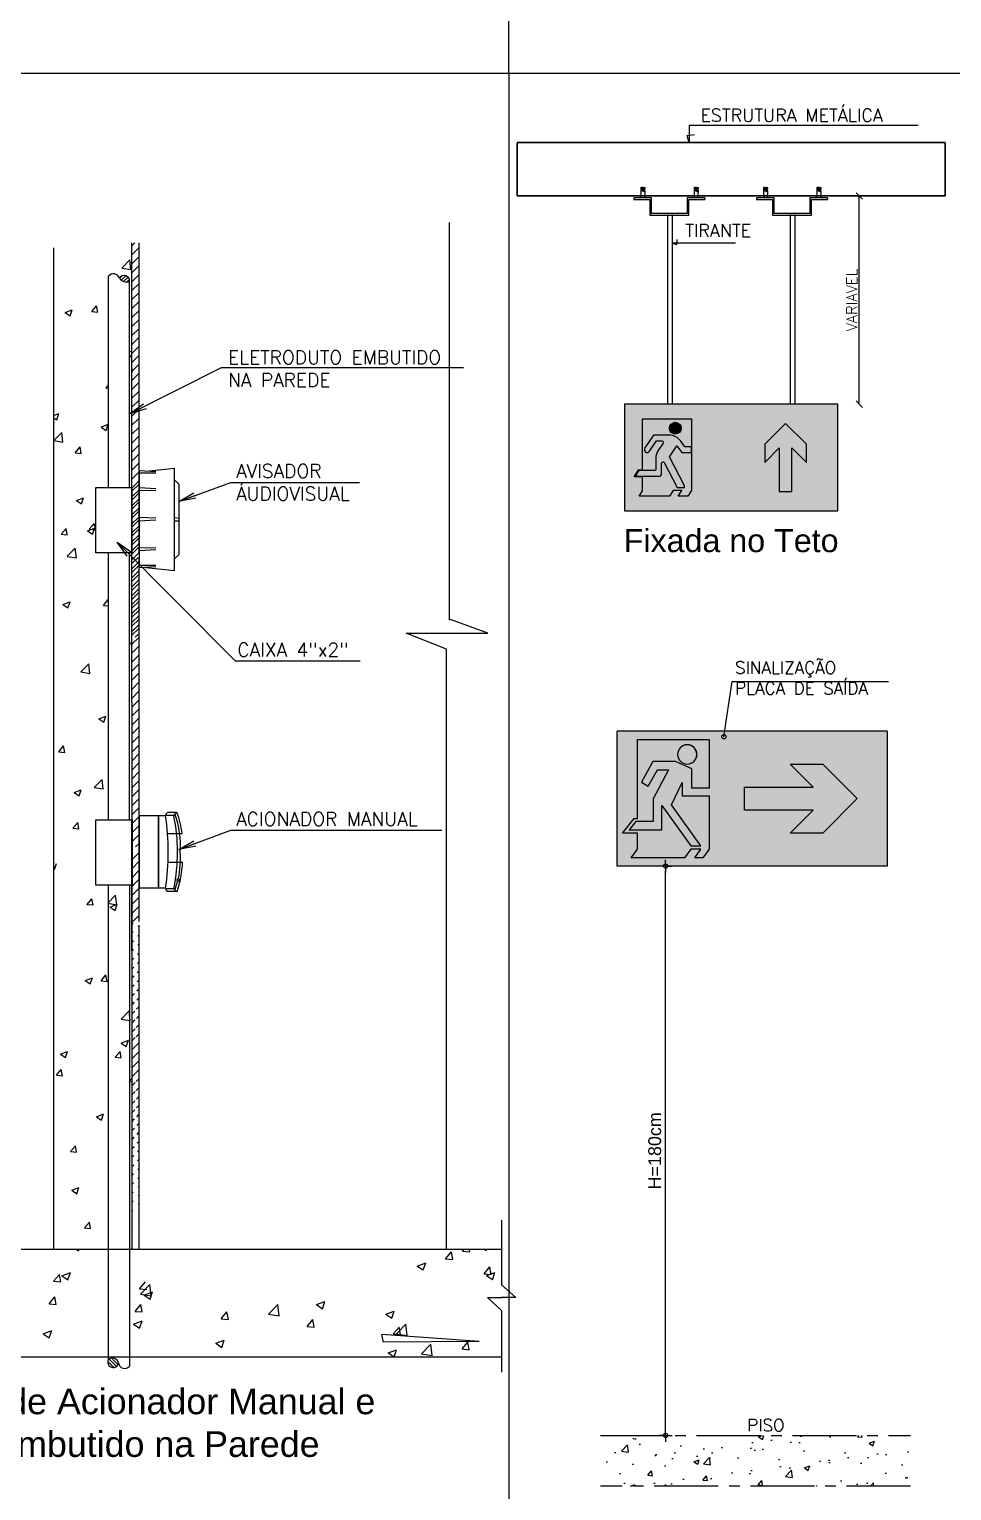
# Model space of a CAD drawing. Header units: millimetres. Extents: x 0 to 114, y 0 to 82.
# Drawn here: x 21.34 to 32.14, y 40.7 to 57.82 of the extents above; entities that cross this region are included whole.
import ezdxf

# ---------------------------------------------------------------- set-up
doc = ezdxf.new("R2010")
doc.units = ezdxf.units.MM
doc.linetypes.add('CENTER2', pattern=[1.125, 0.75, -0.125, 0.125, -0.125])
doc.linetypes.add('DASHED', pattern=[0.75, 0.5, -0.25])
for name, color, linetype in [('01', 7, 'Continuous'), ('ARQ', 8, 'Continuous'), ('ARQ-TXT', 8, 'CENTER2'), ('CAR-01', 252, 'Continuous'), ('EST-MET', 5, 'Continuous'), ('INC-DETALHE-TXT', 7, 'Continuous'), ('INC-DETALHES', 7, 'Continuous'), ('INC-DETALHES-TXT', 7, 'Continuous'), ('INC-PLACAS', 1, 'Continuous'), ('INC-SINALIZAÇÃO', 88, 'Continuous'), ('NORMO-AF', 2, 'Continuous'), ('NORMOGRAFIA', 7, 'Continuous')]:
    doc.layers.add(name, color=color, linetype=linetype)
doc.styles.add('140-25', font='arial.ttf', dxfattribs={"height": 0.15})
doc.styles.add('140-50', font='arial.ttf', dxfattribs={"height": 0.3})
doc.styles.add('60-100', font='romans.shx', dxfattribs={"height": 0.16})
doc.styles.add('60-50', font='romans.shx', dxfattribs={"height": 0.08})
doc.styles.add('ARIAL-100-50', font='arial.ttf', dxfattribs={"height": 0.15})
doc.styles.add('cota', font='romans.shx')
doc.styles.add('ROMANS', font='ROMANS.SHX', dxfattribs={"height": 0.15})
doc.dimstyles.new('0005dim', dxfattribs={"dimscale": 0.005, "dimtxt": 1.5, "dimasz": 1.5, "dimexe": 1, "dimexo": 2, "dimgap": 0.5, "dimtad": 1, "dimzin": 4, "dimtxsty": 'cota', "dimblk1": 'OBLIQUE', "dimblk2": 'OBLIQUE', "dimsah": 1, "dimcen": 2.5, "dimdle": 1, "dimse1": 1, "dimse2": 1, "dimclrd": 256, "dimclre": 256, "dimclrt": 1, "dimadec": 0, "dimazin": 0, "dimtfac": 1, "dimtix": 1, "dimtmove": 2, "dimatfit": 3, "dimldrblk": 'DOT', "dimfxl": 5, "dimfxlon": 1, "dimlwd": -1, "dimarcsym": 0})
doc.dimstyles.new('60-50', dxfattribs={"dimtxt": 0.08, "dimasz": 0.05, "dimexe": 0.05, "dimexo": 0.05, "dimgap": 0.05, "dimtad": 1, "dimzin": 4, "dimdsep": 46, "dimtxsty": '60-50', "dimblk": 'BOLINHA', "dimcen": 0.09, "dimse1": 1, "dimse2": 1, "dimclrd": 8, "dimclre": 8, "dimclrt": 7, "dimadec": 0, "dimazin": 0, "dimtfac": 1.8, "dimtix": 1, "dimtmove": 2, "dimatfit": 3, "dimldrblk": 'BOLINHA', "dimfxl": 0.05, "dimtvp": 2, "dimtolj": 1, "dimtzin": 4, "dimarcsym": 0})
doc.dimstyles.new('BOLAS50', dxfattribs={"dimtxt": 0.125, "dimasz": 0.05, "dimexe": 0.18, "dimexo": 0.06, "dimgap": 0.08, "dimtad": 0, "dimzin": 4, "dimdsep": 46, "dimtxsty": '60-50', "dimblk": 'ORIGIN', "dimcen": 0.09, "dimse1": 1, "dimse2": 1, "dimclrd": 1, "dimclrt": 2, "dimadec": 0, "dimazin": 0, "dimtfac": 1.8, "dimtix": 1, "dimtmove": 2, "dimatfit": 3, "dimldrblk": 'ORIGIN', "dimfxl": 0.18, "dimtvp": 2, "dimtolj": 1, "dimtzin": 4, "dimarcsym": 0})
doc.dimstyles.new('SETAS75', dxfattribs={"dimtxt": 0.16, "dimasz": 0.15, "dimexe": 0.15, "dimexo": 0, "dimgap": 0.1, "dimtad": 1, "dimzin": 10, "dimdsep": 46, "dimtxsty": '60-100', "dimblk1": 'OPEN', "dimblk2": 'OPEN', "dimsah": 1, "dimcen": 0, "dimclrd": 8, "dimclre": 8, "dimclrt": 7, "dimadec": 0, "dimazin": 0, "dimtfac": 1, "dimtix": 1, "dimtmove": 2, "dimatfit": 3, "dimldrblk": 'OPEN', "dimfxl": 0.15, "dimtolj": 1, "dimtzin": 6, "dimarcsym": 0})
pattern_1 = [(45, (-37.116585, -22.60704), (-0.039410495, 0.039410495), [])]

# ---------------------------------------------------------------- blocks, each defined once
blk = doc.blocks.new('_OPEN')
at = {"color": 0, "linetype": 'ByBlock'}
for p, q in [((-1, 0.167), (0, 0)), ((0, 0), (-1, -0.167)), ((0, 0), (-1, 0))]:
    blk.add_line(p, q, dxfattribs=at)
blk = doc.blocks.new('BOLINHA')
at = {"color": 0, "linetype": 'ByBlock', "lineweight": -2}
for q in [(-1.5, 0), (0, 1.5), (1.5, 0), (0, -1.5)]:
    blk.add_line((0, 0), q, dxfattribs=at)
blk.add_circle((0, 0), 0.5, dxfattribs=at)
blk = doc.blocks.new('*D127')
at = {"layer": 'Defpoints', "color": 0, "transparency": 16777216}
for p in [(28.791, 48.013), (30.605, 48.013), (28.881, 41.344)]:
    blk.add_point(p, dxfattribs=at)
at = {"layer": 'INC-DETALHES-TXT', "color": 8, "lineweight": -2, "transparency": 16777216}
blk.add_line((28.791, 41.394), (28.791, 47.963), dxfattribs=at)
at = {"layer": 'INC-DETALHES-TXT', "color": 8, "lineweight": -2, "transparency": 16777216, "xscale": 0.05, "yscale": 0.05, "zscale": 0.05}
for p, rotation in [((28.791, 48.013), 90), ((28.791, 41.344), 270)]:
    blk.add_blockref('BOLINHA', p, dxfattribs=dict(at, rotation=rotation))
at = {"layer": 'INC-DETALHES-TXT', "color": 7, "transparency": 16777216, "insert": (28.664, 44.678), "char_height": 0.15, "attachment_point": 5, "rotation": 90, "style": 'ARIAL-100-50'}
blk.add_mtext('\\A1;H=180cm', dxfattribs=at)
blk = doc.blocks.new('_Origin')
at = {"layer": 'NORMO-AF', "color": 0, "lineweight": -2}
blk.add_line((0, 0), (-1, 0), dxfattribs=at)
blk.add_circle((0, 0), 0.5, dxfattribs=at)
blk = doc.blocks.new('_Oblique')
at = {"color": 0, "linetype": 'ByBlock', "lineweight": -2}
blk.add_line((-0.5, -0.5), (0.5, 0.5), dxfattribs=at)
blk = doc.blocks.new('*D128')
at = {"lineweight": 25, "transparency": 16777216}
blk.add_line((31.058, 53.419), (31.058, 55.869), dxfattribs=at)
at = {"layer": 'Defpoints', "color": 0, "transparency": 16777216}
for p in [(30.808, 55.864), (31.058, 55.864), (30.808, 53.424)]:
    blk.add_point(p, dxfattribs=at)
at = {"lineweight": 25, "transparency": 16777216, "xscale": 0.075, "yscale": 0.075, "zscale": 0.075}
for p, rotation in [((31.058, 55.864), 90), ((31.058, 53.424), 270)]:
    blk.add_blockref('_Oblique', p, dxfattribs=dict(at, rotation=rotation))
at = {"color": 1, "transparency": 16777216, "insert": (30.971, 54.644), "char_height": 0.125, "attachment_point": 5, "rotation": 90, "style": 'cota'}
blk.add_mtext('VARIAVEL', dxfattribs=at)
blk = doc.blocks.new('_Dot')
at = {"color": 0, "linetype": 'ByBlock', "lineweight": -2}
blk.add_line((-0.5, 0), (-1, 0), dxfattribs=at)
at = {"color": 0, "linetype": 'ByBlock', "const_width": 0.5}
blk.add_lwpolyline([(-0.25, 0, 1), (0.25, 0, 1)], format="xyb", close=True, dxfattribs=at)
blk = doc.blocks.new('PLACA_S14')
at = {"layer": 'INC-PLACAS'}
h = blk.add_hatch(color=119, dxfattribs=at)
h.dxf.hatch_style = 1
h.paths.add_polyline_path([(-0.5, 0.5), (-0.5, 0), (0.5, 0), (0.5, 0.5)])
h.paths.add_polyline_path([(0.1572, 0.3122), (0.2547, 0.4097), (0.3522, 0.3122), (0.3522, 0.2273), (0.2847, 0.2948), (0.2847, 0.0903), (0.2247, 0.0903), (0.2247, 0.2948), (0.1572, 0.2273)], flags=16)
h.paths.add_polyline_path([(-0.1849, 0.096), (-0.2025, 0.069), (-0.2482, 0.069), (-0.2306, 0.096), (-0.2709, 0.096), (-0.2885, 0.069), (-0.431, 0.069), (-0.4144, 0.0945), (-0.4144, 0.1595), (-0.4548, 0.1595), (-0.4336, 0.1919), (-0.4144, 0.1919), (-0.4144, 0.431), (-0.1849, 0.431)], flags=16)
h.paths.add_polyline_path([(-0.2911, 0.3547), (-0.3638, 0.3547), (-0.4042, 0.2949, 1), (-0.3819, 0.2798), (-0.3495, 0.3277), (-0.324, 0.3277, -0.601202), (-0.3184, 0.3171), (-0.3412, 0.2835, 0.149708), (-0.3527, 0.2457), (-0.3527, 0.196, -0.414214), (-0.3595, 0.1892), (-0.4322, 0.1892), (-0.4498, 0.1622), (-0.3392, 0.1622, 0.414214), (-0.3257, 0.1757), (-0.3257, 0.223, -0.786859), (-0.313, 0.2261), (-0.2528, 0.109), (-0.219, 0.109), (-0.219, 0.1172), (-0.2887, 0.2526), (-0.2536, 0.3045), (-0.231, 0.273), (-0.1849, 0.273), (-0.1849, 0.3), (-0.2172, 0.3), (-0.2363, 0.3266, 0.241296)], flags=0)
h.paths.add_polyline_path([(-0.2891, 0.3876, -1), (-0.2339, 0.3876, -1)], flags=0)
at = {"layer": 'INC-PLACAS', "true_color": 0xffffff}
h = blk.add_hatch(color=7, dxfattribs=at)
h.dxf.hatch_style = 1
h.paths.add_polyline_path([(-0.1849, 0.273), (-0.231, 0.273), (-0.2536, 0.3045), (-0.2887, 0.2526), (-0.219, 0.1172), (-0.219, 0.109), (-0.2528, 0.109), (-0.313, 0.2261, 0.786859), (-0.3257, 0.223), (-0.3257, 0.1757, -0.414214), (-0.3392, 0.1622), (-0.4498, 0.1622), (-0.4322, 0.1892), (-0.3595, 0.1892, 0.414214), (-0.3527, 0.196), (-0.3527, 0.2457, -0.149708), (-0.3412, 0.2835), (-0.3184, 0.3171, 0.601202), (-0.324, 0.3277), (-0.3495, 0.3277), (-0.3819, 0.2798, -1), (-0.4042, 0.2949), (-0.3638, 0.3547), (-0.2911, 0.3547, -0.241296), (-0.2363, 0.3266), (-0.2172, 0.3), (-0.1849, 0.3), (-0.1849, 0.431), (-0.4144, 0.431), (-0.4144, 0.1919), (-0.4336, 0.1919), (-0.4548, 0.1595), (-0.4144, 0.1595), (-0.4144, 0.0945), (-0.431, 0.069), (-0.2885, 0.069), (-0.2709, 0.096), (-0.2306, 0.096), (-0.2482, 0.069), (-0.2025, 0.069), (-0.1849, 0.096)])
h.paths.add_polyline_path([(-0.2891, 0.3876, -1), (-0.2339, 0.3876, -1)], flags=16)
at = {"layer": 'INC-PLACAS'}
h = blk.add_hatch(color=119, dxfattribs=at)
h.dxf.hatch_style = 1
h.paths.add_polyline_path([(-0.2339, 0.3876, 1), (-0.2891, 0.3876, 1)])
h = blk.add_hatch(color=119, dxfattribs=at)
h.dxf.hatch_style = 1
h.paths.add_polyline_path([(-0.2536, 0.3045), (-0.231, 0.273), (-0.1849, 0.273), (-0.1849, 0.3), (-0.2172, 0.3), (-0.2363, 0.3266, 0.241296), (-0.2911, 0.3547), (-0.3638, 0.3547), (-0.4042, 0.2949, 1), (-0.3819, 0.2798), (-0.3495, 0.3277), (-0.324, 0.3277, -0.601202), (-0.3184, 0.3171), (-0.3412, 0.2835, 0.149708), (-0.3527, 0.2457), (-0.3527, 0.196, -0.414214), (-0.3595, 0.1892), (-0.4322, 0.1892), (-0.4498, 0.1622), (-0.3392, 0.1622, 0.414214), (-0.3257, 0.1757), (-0.3257, 0.223, -0.786859), (-0.313, 0.2261), (-0.2528, 0.109), (-0.219, 0.109), (-0.219, 0.1172), (-0.2887, 0.2526)])
at = {"layer": 'INC-PLACAS', "true_color": 0xffffff}
h = blk.add_hatch(color=7, dxfattribs=at)
h.dxf.hatch_style = 1
h.paths.add_polyline_path([(0.2847, 0.2948), (0.3522, 0.2273), (0.3522, 0.3122), (0.2547, 0.4097), (0.1572, 0.3122), (0.1572, 0.2273), (0.2247, 0.2948), (0.2247, 0.0903), (0.2847, 0.0903)])
at = {"layer": 'INC-PLACAS', "color": 119}
blk.add_lwpolyline([(0.5, 0), (0.5, 0.5), (-0.5, 0.5), (-0.5, 0)], close=True, dxfattribs=at)
at = {"layer": 'INC-PLACAS', "color": 250}
for points in [[(-0.1849, 0.431), (-0.1849, 0.096), (-0.2025, 0.069), (-0.2482, 0.069), (-0.2306, 0.096), (-0.2709, 0.096), (-0.2885, 0.069), (-0.431, 0.069), (-0.4144, 0.0945), (-0.4144, 0.1595), (-0.4548, 0.1595), (-0.4336, 0.1919), (-0.4144, 0.1919), (-0.4144, 0.431)], [(0.1572, 0.2273), (0.2247, 0.2948), (0.2247, 0.0903), (0.2847, 0.0903), (0.2847, 0.2948), (0.3522, 0.2273), (0.3522, 0.3122), (0.2547, 0.4097), (0.1572, 0.3122)]]:
    blk.add_lwpolyline(points, close=True, dxfattribs=at)
blk.add_lwpolyline([(-0.1849, 0.3), (-0.2172, 0.3), (-0.2363, 0.3266, 0.241296), (-0.2911, 0.3547), (-0.3638, 0.3547), (-0.4042, 0.2949, 1), (-0.3819, 0.2798), (-0.3495, 0.3277), (-0.324, 0.3277, -0.601202), (-0.3184, 0.3171), (-0.3412, 0.2835, 0.149708), (-0.3527, 0.2457), (-0.3527, 0.196, -0.414214), (-0.3595, 0.1892), (-0.4322, 0.1892), (-0.4498, 0.1622), (-0.3392, 0.1622, 0.414214), (-0.3257, 0.1757), (-0.3257, 0.223, -0.786859), (-0.313, 0.2261), (-0.2528, 0.109), (-0.219, 0.109), (-0.219, 0.1172), (-0.2887, 0.2526), (-0.2536, 0.3045), (-0.231, 0.273), (-0.1849, 0.273)], format="xyb", close=True, dxfattribs=at)
blk.add_circle((-0.2615, 0.3876), 0.0276, dxfattribs=at)
blk = doc.blocks.new('INDSAIHOR')
at = {"layer": 'INC-SINALIZAÇÃO'}
h = blk.add_hatch(color=119, dxfattribs=at)
h.dxf.hatch_style = 1
h.paths.add_polyline_path([(0.581, 0.4161), (-0.02, 0.4161), (-0.02, 0.116), (0.581, 0.116)])
h.paths.add_polyline_path([(0.1234, 0.3427), (0.1958, 0.3427), (0.1447, 0.2916), (0.298, 0.2916), (0.298, 0.2404), (0.1447, 0.2404), (0.1958, 0.1893), (0.1234, 0.1893), (0.0467, 0.2661)], flags=16)
h.paths.add_polyline_path([(0.3766, 0.3981), (0.536, 0.3981), (0.536, 0.2222), (0.5433, 0.2222), (0.5694, 0.1893), (0.536, 0.1893), (0.536, 0.1534), (0.5498, 0.1341), (0.4313, 0.1341), (0.4175, 0.1534), (0.3948, 0.1534), (0.4086, 0.1341), (0.3904, 0.1341), (0.3766, 0.1534), (0.3766, 0.2722), (0.4367, 0.2722), (0.4367, 0.3017), (0.4602, 0.2526), (0.3948, 0.1606), (0.4175, 0.1606), (0.4817, 0.2508), (0.4817, 0.1965), (0.5545, 0.1965), (0.5398, 0.215), (0.5008, 0.215), (0.5008, 0.2659), (0.4667, 0.33), (0.4915, 0.33), (0.5123, 0.2936), (0.5274, 0.3029), (0.5019, 0.3491), (0.4517, 0.3491), (0.4153, 0.3323), (0.4153, 0.2896), (0.3766, 0.2896)], flags=16)
h.paths.add_polyline_path([(0.4467, 0.3646, -1), (0.4038, 0.3646, -1)], flags=0)
h = blk.add_hatch(color=119, dxfattribs=at)
h.dxf.hatch_style = 1
h.paths.add_polyline_path([(0.4467, 0.3646, 1), (0.4038, 0.3646, 1)])
for p, q in [((-0.02, 0.4161), (0.581, 0.4161)), ((-0.02, 0.4161), (-0.02, 0.116)), ((0.581, 0.116), (0.581, 0.4161)), ((-0.02, 0.116), (0.581, 0.116))]:
    blk.add_line(p, q, dxfattribs=at)
for points in [[(0.5545, 0.1965), (0.4817, 0.1965), (0.4817, 0.2508), (0.4175, 0.1606), (0.3948, 0.1606), (0.4602, 0.2526), (0.4367, 0.3017), (0.4367, 0.2722), (0.3766, 0.2722), (0.3766, 0.1534), (0.3904, 0.1341), (0.4086, 0.1341), (0.3948, 0.1534), (0.4175, 0.1534), (0.4313, 0.1341), (0.5498, 0.1341), (0.536, 0.1534), (0.536, 0.1893), (0.5694, 0.1893), (0.5433, 0.2222), (0.536, 0.2222), (0.536, 0.3981), (0.3766, 0.3981), (0.3766, 0.2896), (0.4153, 0.2896), (0.4153, 0.3323), (0.4517, 0.3491), (0.5019, 0.3491), (0.5274, 0.3029), (0.5123, 0.2936), (0.4915, 0.33), (0.4667, 0.33), (0.5008, 0.2659), (0.5008, 0.215), (0.5398, 0.215)], [(0.4602, 0.2526), (0.4367, 0.3017), (0.4367, 0.2722), (0.3766, 0.2722), (0.3766, 0.1534), (0.3904, 0.1341), (0.4086, 0.1341), (0.3948, 0.1534), (0.4175, 0.1534), (0.4313, 0.1341), (0.5498, 0.1341), (0.536, 0.1534), (0.536, 0.1893), (0.5694, 0.1893), (0.5433, 0.2222), (0.536, 0.2222), (0.536, 0.3981), (0.3766, 0.3981), (0.3766, 0.2896), (0.4153, 0.2896), (0.4153, 0.3323), (0.4517, 0.3491), (0.5019, 0.3491), (0.5274, 0.3029), (0.5123, 0.2936), (0.4915, 0.33), (0.4667, 0.33), (0.5008, 0.2659), (0.5008, 0.215), (0.5398, 0.215), (0.5545, 0.1965), (0.4817, 0.1965), (0.4817, 0.2508), (0.4175, 0.1606), (0.3948, 0.1606)], [(0.1958, 0.3427), (0.1234, 0.3427), (0.0467, 0.2661), (0.1234, 0.1893), (0.1958, 0.1893), (0.1447, 0.2404), (0.298, 0.2404), (0.298, 0.2916), (0.1447, 0.2916)], [(0.298, 0.2916), (0.1447, 0.2916), (0.1958, 0.3427), (0.1234, 0.3427), (0.0467, 0.2661), (0.1234, 0.1893), (0.1958, 0.1893), (0.1447, 0.2404), (0.298, 0.2404)]]:
    blk.add_lwpolyline(points, close=True, dxfattribs=at)
blk.add_lwpolyline([(0.4038, 0.3646, -1), (0.4467, 0.3646, -1)], format="xyb", close=True, dxfattribs=at)
blk.add_circle((0.4253, 0.3646), 0.0214, dxfattribs=at)
blk = doc.blocks.new('seta lat 1-100')
at = {"true_color": 0xfafafa}
h = blk.add_hatch(color=7, dxfattribs=at)
h.dxf.hatch_style = 1
h.paths.add_polyline_path([(-0.3767, 0.034), (-0.5808, 0.034), (-0.5127, 0.1021), (-0.6091, 0.1021), (-0.7112, 0), (-0.6091, -0.1022), (-0.5127, -0.1022), (-0.5808, -0.0341), (-0.3767, -0.0341)])
h.paths.add_polyline_path([(-0.1608, -0.0179), (-0.1922, 0.0475), (-0.1922, 0.0082), (-0.2721, 0.0082), (-0.2721, -0.1499), (-0.2538, -0.1757), (-0.2295, -0.1757), (-0.2478, -0.1499), (-0.2176, -0.1499), (-0.1992, -0.1757), (-0.0416, -0.1757), (-0.0599, -0.1499), (-0.0599, -0.1022), (-0.0154, -0.1022), (-0.0502, -0.0584), (-0.0599, -0.0584), (-0.0599, 0.1757), (-0.2721, 0.1757), (-0.2721, 0.0313), (-0.2206, 0.0313), (-0.2206, 0.0882), (-0.1722, 0.1106), (-0.1053, 0.1106), (-0.0714, 0.049), (-0.0914, 0.0367), (-0.1191, 0.0852), (-0.1522, 0.0852), (-0.1068, -0.0002), (-0.1068, -0.068), (-0.0548, -0.068), (-0.0353, -0.0926), (-0.1322, -0.0926), (-0.1322, -0.0203), (-0.2176, -0.1403), (-0.2478, -0.1403)])
h.paths.add_polyline_path([(-0.2358, 0.1312, -1), (-0.1788, 0.1312, -1)], flags=16)
at = {"layer": 'INC-SINALIZAÇÃO', "xscale": 1.331066790597944, "yscale": 1.331066790597944, "zscale": 1.331066790597944}
blk.add_blockref('INDSAIHOR', (-0.7734, -0.3541), dxfattribs=at)
blk = doc.blocks.new('A$C79341FA7')
at = {"layer": 'ARQ'}
h = blk.add_hatch(dxfattribs=at)
h.set_pattern_fill('ANSI31', color=8, scale=0.017554, style=0)
h.set_pattern_definition([(45, (-37.116585, -23.99371), (-0.039410495, 0.039410495), [])])
h.paths.add_polyline_path([(7.235, 9.922), (7.172, 9.922), (7.172, 8.554), (7.235, 8.585)])
h.paths.add_polyline_path([(7.235, 8.585), (7.172, 8.554), (7.172, 6.462, -0.272997), (7.173, 6.46, 0.875364), (7.178, 6.459), (7.178, 6.46, 1), (7.183, 6.459), (7.183, 6.46, 1), (7.188, 6.459), (7.188, 6.46, 1.000001), (7.193, 6.459), (7.193, 6.46, 1), (7.198, 6.459), (7.198, 6.46, 1), (7.202, 6.459), (7.203, 6.46, 1), (7.207, 6.459), (7.207, 6.46, 1.000001), (7.212, 6.459), (7.212, 6.46, 1), (7.217, 6.459), (7.217, 6.46, 1), (7.222, 6.459), (7.222, 6.46, 1), (7.227, 6.459), (7.227, 6.46, 1.000001), (7.232, 6.459), (7.232, 6.46, 0.609925), (7.235, 6.457)])
h = blk.add_hatch(dxfattribs=at)
h.set_pattern_fill('ANSI31', color=8, scale=0.017554, style=0)
h.set_pattern_definition([(45, (-51.94718, -19.304564), (-0.039410495, 0.039410495), [])])
h.paths.add_polyline_path([(7.235, 7.812, 0.440917), (7.232, 7.811), (7.232, 7.809, 0.066455), (7.232, 7.81, 0.875371), (7.227, 7.811), (7.227, 7.809, 1), (7.222, 7.811), (7.222, 7.809, 0.999999), (7.217, 7.811), (7.217, 7.809, 1), (7.212, 7.811), (7.212, 7.809, 0.999999), (7.207, 7.811), (7.207, 7.809, 1), (7.203, 7.811), (7.202, 7.809, 1), (7.198, 7.811), (7.198, 7.809, 1), (7.193, 7.811), (7.193, 7.809, 1), (7.188, 7.811), (7.188, 7.809, 1), (7.183, 7.811), (7.183, 7.809, 1), (7.178, 7.811), (7.178, 7.809, 1), (7.174, 7.811), (7.173, 7.809, 0.345299), (7.172, 7.812), (7.172, 7.191, 0.195578), (7.173, 7.193), (7.174, 7.194, 1), (7.178, 7.193), (7.178, 7.194, 1), (7.183, 7.193), (7.183, 7.194, 0.999999), (7.188, 7.193), (7.188, 7.194, 0.066455), (7.188, 7.194, 0.875371), (7.193, 7.193), (7.193, 7.194, 1), (7.198, 7.193), (7.198, 7.194, 1.000001), (7.202, 7.193), (7.203, 7.194, 1.000001), (7.207, 7.193), (7.207, 7.194, 1), (7.212, 7.193), (7.212, 7.194, 1), (7.217, 7.193), (7.217, 7.194, 1), (7.222, 7.193), (7.222, 7.194, 1), (7.227, 7.193), (7.227, 7.194, 1), (7.232, 7.193), (7.232, 7.194, 0.61884), (7.235, 7.191)])
h = blk.add_hatch(dxfattribs=at)
h.set_pattern_fill('ANSI31', color=8, scale=0.017554, style=0)
h.set_pattern_definition(pattern_1)
h.paths.add_polyline_path([(7.235, 7.16, 0.448674), (7.232, 7.158), (7.232, 7.157, 0.999999), (7.227, 7.158), (7.227, 7.157, 1), (7.222, 7.158), (7.222, 7.157, 0.999999), (7.217, 7.158), (7.217, 7.157, 1), (7.212, 7.158), (7.212, 7.157, 1), (7.207, 7.158), (7.207, 7.157, 0.999999), (7.203, 7.158), (7.202, 7.157, 1), (7.198, 7.158), (7.198, 7.157, 1.000001), (7.193, 7.158), (7.193, 7.157, 1), (7.188, 7.158), (7.188, 7.157, 0.999999), (7.183, 7.158), (7.183, 7.157, 1), (7.178, 7.158), (7.178, 7.157, 1.000001), (7.174, 7.158), (7.173, 7.157, 0.337526), (7.172, 7.159), (7.172, 6.133), (7.235, 6.163)])
h = blk.add_hatch(dxfattribs=at)
h.set_pattern_fill('ANSI31', color=8, scale=0.017554, style=0)
h.set_pattern_definition(pattern_1)
h.paths.add_polyline_path([(7.235, 6.163), (7.172, 6.133), (7.173, 4.618, -0.235021), (7.173, 4.616, 0.875364), (7.178, 4.616), (7.178, 4.617, 1.000001), (7.183, 4.616), (7.183, 4.617, 1), (7.188, 4.616), (7.188, 4.617, 0.999999), (7.193, 4.616), (7.193, 4.617, 1), (7.198, 4.616), (7.198, 4.617, 1.000001), (7.202, 4.616), (7.203, 4.617, 1), (7.207, 4.616), (7.207, 4.617, 0.999999), (7.212, 4.616), (7.212, 4.617, 1), (7.217, 4.616), (7.217, 4.617, 1.000001), (7.222, 4.616), (7.222, 4.617, 1), (7.227, 4.616), (7.227, 4.617, 0.999999), (7.232, 4.616), (7.232, 4.617, 0.655795), (7.235, 4.614)])
h = blk.add_hatch(dxfattribs=at)
h.set_pattern_fill('ANSI31', color=8, scale=0.017554, style=0)
h.set_pattern_definition(pattern_1)
h.paths.add_polyline_path([(7.235, 4.582, 0.480651), (7.232, 4.581), (7.232, 4.579, 1), (7.227, 4.581), (7.227, 4.579, 1), (7.222, 4.581), (7.222, 4.579, 0.999999), (7.217, 4.581), (7.217, 4.579, 1), (7.212, 4.581), (7.212, 4.579, 0.999999), (7.207, 4.581), (7.207, 4.579, 1), (7.203, 4.581), (7.202, 4.579, 1), (7.198, 4.581), (7.198, 4.579, 1.000001), (7.193, 4.581), (7.193, 4.579, 1), (7.188, 4.581), (7.188, 4.579, 1.000001), (7.183, 4.581), (7.183, 4.579, 1), (7.178, 4.581), (7.178, 4.579, 1.000001), (7.174, 4.581), (7.173, 4.579, 0.305803), (7.173, 4.582), (7.173, 3.962, 0.158058), (7.173, 3.963), (7.174, 3.964, 1), (7.178, 3.963), (7.178, 3.964, 1), (7.183, 3.963), (7.183, 3.964, 0.999999), (7.188, 3.963), (7.188, 3.964, 0.066455), (7.188, 3.963, 0.875371), (7.193, 3.963), (7.193, 3.964, 1), (7.198, 3.963), (7.198, 3.964, 1.000001), (7.202, 3.963), (7.203, 3.964, 1.000001), (7.207, 3.963), (7.207, 3.964, 1), (7.212, 3.963), (7.212, 3.964, 1), (7.217, 3.963), (7.217, 3.964, 1), (7.222, 3.963), (7.222, 3.964, 1), (7.227, 3.963), (7.227, 3.964, 1), (7.232, 3.963), (7.232, 3.964, 0.665679), (7.235, 3.961)])
h = blk.add_hatch(dxfattribs=at)
h.set_pattern_fill('ANSI31', color=8, scale=0.017554, style=0)
h.set_pattern_definition([(45, (-37.116585, -22.150227), (-0.039410495, 0.039410495), [])])
edge = h.paths.add_edge_path()
edge.add_line((7.173, 1.081), (7.173, 4.386))
edge.add_line((7.236, 1.081), (7.235, 4.386))
at = {"layer": 'INC-DETALHES'}
h = blk.add_hatch(dxfattribs=at)
h.set_pattern_fill('ANSI31', scale=0.007022, style=0)
h.set_pattern_definition([(45, (-37.398498, -25.636172), (-0.015764198, 0.015764198), [])])
edge = h.paths.add_edge_path()
edge.add_arc((7.12, 9.646), 0.0666, 207.6544, 298.2792)
edge.add_arc((7.102, 9.587), 0.0495, 360, 505.9336)
h = blk.add_hatch(dxfattribs=at)
h.set_pattern_fill('ANSI31', scale=0.007022, style=0)
h.set_pattern_definition([(135, (68.804875, -9.166077), (0.015764198, 0.015764198), [])])
edge = h.paths.add_edge_path()
edge.add_arc((6.991, 0.044), 0.073, 30.2236, 112.0552, ccw=False)
edge.add_arc((7.007, 0.09), 0.0482, 153.4664, 348.8124, ccw=False)
at = {"layer": 'ARQ', "color": 8}
for p, q in [((7.172, 7.844), (7.172, 9.922)), ((7.235, 7.844), (7.235, 9.922)), ((6.484, 9.88), (6.484, 1.081)), ((7.083, 9.7), (7.152, 9.773)), ((7.162, 9.688), (7.153, 9.773)), ((7.083, 9.7), (7.162, 9.688)), ((6.585, 9.311), (6.648, 9.335)), ((6.585, 9.311), (6.63, 9.281)), ((6.63, 9.281), (6.648, 9.335)), ((6.818, 9.319), (6.861, 9.371)), ((6.818, 9.319), (6.872, 9.315)), ((6.872, 9.314), (6.861, 9.37)), ((7.151, 8.965), (7.172, 8.973)), ((7.151, 8.929), (7.162, 8.922)), ((7.162, 8.922), (7.172, 8.952)), ((7.234, 8.724), (7.234, 8.865)), ((6.942, 8.649), (6.966, 8.677)), ((6.942, 8.649), (6.966, 8.646)), ((6.484, 8.405), (6.529, 8.423)), ((6.484, 8.387), (6.511, 8.369)), ((6.511, 8.369), (6.529, 8.423)), ((6.486, 8.186), (6.555, 8.258)), ((6.565, 8.173), (6.555, 8.258)), ((6.901, 8.305), (6.963, 8.329)), ((6.901, 8.305), (6.945, 8.275)), ((6.945, 8.275), (6.963, 8.329)), ((6.486, 8.186), (6.565, 8.173)), ((6.674, 8.079), (6.717, 8.13)), ((6.727, 8.074), (6.717, 8.13)), ((7.236, 7.844), (7.236, 8.125)), ((6.674, 8.079), (6.727, 8.074)), ((7.234, 7.942), (7.234, 8.082)), ((7.172, 7.191), (7.172, 7.812)), ((6.684, 7.659), (6.746, 7.683)), ((6.684, 7.659), (6.728, 7.629)), ((6.728, 7.629), (6.746, 7.683)), ((6.797, 7.408), (6.84, 7.459)), ((6.851, 7.403), (6.84, 7.459)), ((6.55, 7.363), (6.593, 7.414)), ((6.55, 7.363), (6.603, 7.358)), ((6.603, 7.358), (6.593, 7.414)), ((6.782, 7.393), (6.845, 7.417)), ((6.782, 7.393), (6.826, 7.363)), ((6.797, 7.408), (6.851, 7.403)), ((6.826, 7.363), (6.845, 7.417)), ((6.604, 7.17), (6.674, 7.242)), ((6.684, 7.157), (6.674, 7.242)), ((6.604, 7.169), (6.684, 7.157)), ((7.173, 4.614), (7.172, 7.159)), ((7.235, 4.614), (7.235, 7.16)), ((6.565, 6.746), (6.628, 6.77)), ((6.565, 6.746), (6.609, 6.716)), ((6.609, 6.716), (6.628, 6.77)), ((6.921, 6.737), (6.964, 6.789)), ((6.921, 6.737), (6.966, 6.733)), ((6.966, 6.777), (6.964, 6.788)), ((7.151, 6.385), (7.16, 6.411)), ((7.151, 6.408), (7.16, 6.411)), ((6.722, 6.153), (6.792, 6.226)), ((6.802, 6.141), (6.792, 6.226)), ((6.723, 6.153), (6.802, 6.141)), ((6.88, 5.741), (6.943, 5.765)), ((6.88, 5.741), (6.925, 5.711)), ((6.925, 5.711), (6.943, 5.765)), ((6.529, 5.452), (6.572, 5.503)), ((6.529, 5.452), (6.582, 5.447)), ((6.582, 5.447), (6.572, 5.503)), ((7.169, 5.396), (7.172, 5.4)), ((7.169, 5.396), (7.172, 5.395)), ((6.841, 5.137), (6.91, 5.209)), ((6.841, 5.137), (6.92, 5.125)), ((6.92, 5.125), (6.91, 5.209)), ((6.663, 5.094), (6.726, 5.118)), ((6.663, 5.094), (6.708, 5.064)), ((6.708, 5.064), (6.726, 5.118)), ((6.653, 4.781), (6.696, 4.832)), ((6.653, 4.781), (6.706, 4.776)), ((6.706, 4.776), (6.696, 4.832)), ((7.172, 3.961), (7.172, 4.582)), ((7.173, 3.962), (7.173, 4.582)), ((7.235, 3.961), (7.235, 4.582)), ((7.236, 3.962), (7.236, 4.582)), ((7.236, 3.962), (7.236, 4.582)), ((6.491, 4.417), (6.509, 4.471)), ((6.776, 4.11), (6.83, 4.106)), ((6.777, 4.11), (6.819, 4.161)), ((6.83, 4.105), (6.819, 4.161)), ((6.959, 4.121), (7.028, 4.193)), ((6.959, 4.121), (7.038, 4.108)), ((6.979, 4.088), (7.041, 4.112)), ((7.023, 4.058), (7.041, 4.112)), ((7.038, 4.108), (7.028, 4.193)), ((6.979, 4.088), (7.023, 4.058)), ((7.172, 3.964), (7.172, 3.923)), ((7.173, 1.081), (7.173, 3.929)), ((7.236, 1.081), (7.235, 3.929)), ((7.236, 3.666), (7.236, 3.929)), ((6.9, 3.439), (6.943, 3.491)), ((6.953, 3.434), (6.943, 3.49)), ((6.762, 3.442), (6.824, 3.466)), ((6.762, 3.442), (6.806, 3.412)), ((6.806, 3.412), (6.824, 3.466)), ((6.9, 3.439), (6.953, 3.435)), ((7.077, 3.104), (7.147, 3.177)), ((7.077, 3.104), (7.156, 3.092)), ((7.156, 3.092), (7.147, 3.177)), ((7.077, 2.893), (7.14, 2.917)), ((7.077, 2.893), (7.121, 2.863)), ((7.121, 2.863), (7.14, 2.917)), ((6.545, 2.795), (6.607, 2.819)), ((6.545, 2.795), (6.589, 2.765)), ((6.589, 2.765), (6.607, 2.819)), ((7.024, 2.769), (7.067, 2.82)), ((7.024, 2.769), (7.077, 2.764)), ((7.077, 2.764), (7.067, 2.82)), ((6.508, 2.611), (6.551, 2.662)), ((6.508, 2.611), (6.561, 2.606)), ((6.561, 2.606), (6.551, 2.662)), ((7.148, 2.555), (7.173, 2.585)), ((7.148, 2.555), (7.173, 2.553)), ((6.86, 2.246), (6.923, 2.27)), ((6.86, 2.246), (6.904, 2.216)), ((6.905, 2.216), (6.923, 2.27)), ((6.632, 1.94), (6.675, 1.991)), ((6.632, 1.94), (6.685, 1.935)), ((6.685, 1.935), (6.675, 1.991)), ((6.643, 1.599), (6.706, 1.623)), ((6.643, 1.599), (6.688, 1.569)), ((6.688, 1.569), (6.706, 1.623)), ((6.756, 1.269), (6.799, 1.32)), ((6.809, 1.264), (6.798, 1.32)), ((10.417, 1.336), (10.417, 0.77)), ((6.755, 1.269), (6.809, 1.264)), ((5.439, 1.081), (10.417, 1.081)), ((6.682, 1.081), (6.702, 1.068)), ((6.702, 1.068), (6.707, 1.081)), ((9.925, 0.997), (9.976, 1.058)), ((9.988, 0.992), (9.976, 1.058)), ((10.075, 1.063), (10.09, 1.081)), ((10.075, 1.063), (10.138, 1.058)), ((10.138, 1.058), (10.134, 1.081)), ((10.266, 1.081), (10.283, 1.07)), ((10.283, 1.07), (10.287, 1.081)), ((9.677, 0.934), (9.751, 0.963)), ((9.677, 0.934), (9.729, 0.899)), ((9.729, 0.899), (9.751, 0.962)), ((9.925, 0.997), (9.988, 0.992)), ((10.264, 0.865), (10.315, 0.926)), ((10.327, 0.86), (10.315, 0.926)), ((6.484, 0.8), (6.535, 0.86)), ((6.484, 0.8), (6.547, 0.794)), ((6.547, 0.794), (6.535, 0.86)), ((6.557, 0.848), (6.631, 0.876)), ((6.557, 0.848), (6.61, 0.812)), ((6.61, 0.812), (6.631, 0.876)), ((7.239, 0.734), (7.29, 0.794)), ((7.247, 0.686), (7.329, 0.771)), ((7.341, 0.671), (7.329, 0.771)), ((10.264, 0.865), (10.327, 0.86)), ((10.285, 0.85), (10.359, 0.878)), ((10.285, 0.85), (10.338, 0.815)), ((10.338, 0.814), (10.359, 0.878)), ((6.444, 0.602), (6.495, 0.662)), ((6.507, 0.596), (6.495, 0.662)), ((7.239, 0.734), (7.302, 0.728)), ((7.247, 0.686), (7.341, 0.671)), ((7.278, 0.679), (7.352, 0.707)), ((7.278, 0.679), (7.331, 0.644)), ((7.331, 0.643), (7.352, 0.707)), ((10.293, 0.657), (10.417, 0.657)), ((10.417, 0.543), (10.293, 0.657)), ((10.417, 0.77), (10.542, 0.657)), ((10.542, 0.657), (10.417, 0.657)), ((6.444, 0.602), (6.507, 0.596)), ((7.199, 0.535), (7.25, 0.596)), ((7.199, 0.535), (7.262, 0.53)), ((7.262, 0.53), (7.25, 0.596)), ((7.955, 0.469), (8.006, 0.53)), ((8.018, 0.464), (8.006, 0.53)), ((8.371, 0.512), (8.453, 0.597)), ((8.465, 0.497), (8.453, 0.597)), ((8.792, 0.595), (8.866, 0.623)), ((8.792, 0.595), (8.845, 0.559)), ((8.845, 0.559), (8.866, 0.623)), ((9.4, 0.51), (9.474, 0.538)), ((9.453, 0.475), (9.474, 0.538)), ((10.417, 0.543), (10.417, 0)), ((7.186, 0.424), (7.26, 0.452)), ((7.186, 0.424), (7.238, 0.388)), ((7.238, 0.388), (7.26, 0.452)), ((7.955, 0.469), (8.018, 0.464)), ((8.371, 0.512), (8.465, 0.497)), ((8.71, 0.403), (8.761, 0.464)), ((8.71, 0.403), (8.773, 0.398)), ((8.773, 0.398), (8.761, 0.464)), ((9.4, 0.51), (9.453, 0.475)), ((9.466, 0.337), (9.517, 0.398)), ((9.495, 0.337), (9.577, 0.423)), ((9.529, 0.332), (9.517, 0.398)), ((9.589, 0.323), (9.577, 0.423)), ((6.393, 0.339), (6.467, 0.367)), ((6.393, 0.339), (6.446, 0.304)), ((6.446, 0.304), (6.467, 0.367)), ((7.907, 0.255), (7.981, 0.283)), ((7.96, 0.219), (7.981, 0.283)), ((9.379, 0.266), (9.367, 0.332)), ((10.221, 0.271), (9.367, 0.332)), ((10.221, 0.271), (9.379, 0.266)), ((9.466, 0.337), (9.529, 0.332)), ((9.495, 0.337), (9.589, 0.323)), ((10.071, 0.205), (10.122, 0.265)), ((10.134, 0.199), (10.122, 0.265)), ((5.439, 0.135), (10.417, 0.135)), ((7.907, 0.255), (7.96, 0.219)), ((9.421, 0.17), (9.495, 0.199)), ((9.421, 0.17), (9.473, 0.135)), ((9.473, 0.135), (9.495, 0.199)), ((9.714, 0.163), (9.796, 0.248)), ((9.714, 0.163), (9.807, 0.148)), ((9.807, 0.148), (9.796, 0.248)), ((10.071, 0.205), (10.134, 0.199))]:
    blk.add_line(p, q, dxfattribs=at)
at = {"layer": 'ARQ', "color": 2}
blk.add_line((7.172, 8.82), (7.172, 8.78), dxfattribs=at)
at = {"layer": 'ARQ', "color": 8, "linetype": 'DASHED'}
for p, q in [((7.171, 6.936), (7.171, 8.082)), ((7.171, 3.706), (7.171, 4.852))]:
    blk.add_line(p, q, dxfattribs=at)
at = {"layer": 'INC-DETALHES', "color": 252}
for p, q in [((9.961, 6.607), (9.961, 10.101)), ((7.234, 7.751), (7.234, 7.891)), ((7.38, 7.911), (7.236, 7.919)), ((7.236, 7.919), (7.236, 7.899)), ((7.236, 7.91), (7.236, 7.079)), ((7.38, 7.899), (7.236, 7.899)), ((7.294, 7.916), (7.544, 7.944)), ((7.544, 7.045), (7.544, 7.944)), ((7.544, 7.84), (7.582, 7.804)), ((7.235, 7.191), (7.235, 7.812)), ((7.236, 7.192), (7.236, 7.812)), ((7.38, 7.763), (7.236, 7.771)), ((7.38, 7.747), (7.236, 7.745)), ((7.582, 7.804), (7.582, 7.184)), ((7.38, 7.503), (7.236, 7.511)), ((7.38, 7.486), (7.236, 7.477)), ((7.544, 7.51), (7.582, 7.504)), ((7.582, 7.478), (7.544, 7.478)), ((7.38, 7.241), (7.236, 7.244)), ((7.38, 7.225), (7.236, 7.217)), ((7.236, 6.896), (7.236, 7.159)), ((7.38, 7.09), (7.236, 7.089)), ((7.236, 7.069), (7.236, 7.089)), ((7.38, 7.077), (7.236, 7.069)), ((7.294, 7.072), (7.544, 7.045)), ((7.544, 7.148), (7.582, 7.184)), ((10.297, 6.493), (9.961, 6.618)), ((9.934, 6.354), (9.578, 6.493)), ((9.578, 6.493), (10.297, 6.493)), ((9.934, 1.081), (9.934, 6.354)), ((7.236, 4.614), (7.236, 4.895)), ((7.539, 4.893), (7.466, 4.893)), ((7.567, 4.919), (7.483, 4.919)), ((7.234, 4.52), (7.234, 4.661)), ((7.485, 4.734), (7.612, 4.734)), ((7.489, 4.483), (7.617, 4.483)), ((7.54, 4.249), (7.467, 4.249)), ((7.568, 4.223), (7.484, 4.223))]:
    blk.add_line(p, q, dxfattribs=at)
at = {"layer": 'INC-DETALHES', "color": 7}
for p, q in [((6.966, 7.773), (6.966, 9.631)), ((7.151, 7.773), (7.151, 9.584)), ((6.966, 4.853), (6.966, 7.201)), ((7.151, 4.853), (7.151, 7.201)), ((6.964, 4.279), (6.964, 0.111)), ((7.149, 4.282), (7.149, 0.051))]:
    blk.add_line(p, q, dxfattribs=at)
for points in [[(6.854, 7.773), (7.172, 7.773), (7.172, 7.201), (6.854, 7.201)], [(6.854, 4.853), (7.173, 4.853), (7.173, 4.281), (6.854, 4.281)]]:
    blk.add_lwpolyline(points, close=True, dxfattribs=at)
at = {"layer": 'INC-DETALHES', "color": 252}
blk.add_lwpolyline([(7.236, 4.256), (7.406, 4.256), (7.406, 4.89), (7.236, 4.89)], close=True, dxfattribs=at)
blk.add_lwpolyline([(7.467, 4.89), (7.406, 4.89), (7.406, 4.256), (7.468, 4.256)], dxfattribs=at)
at = {"layer": 'INC-DETALHES', "color": 7}
for centre, radius, start, end in [((7.009, 9.595), 0.0556, 21.119, 140.0311), ((7.102, 9.587), 0.0495, 356.3452, 145.9336), ((7.124, 9.652), 0.073, 210.2236, 292.0552), ((7.007, 0.09), 0.0482, 153.4664, 348.8124), ((7, 0.069), 0.0556, 11.9026, 130.3762), ((7.108, 0.088), 0.0545, 187.7642, 317.9742)]:
    blk.add_arc(centre, radius, start, end, dxfattribs=at)
at = {"layer": 'INC-DETALHES', "color": 252}
for centre, radius, start, end in [((7.513, 4.881), 0.0486, 129.2426, 165.9583), ((5.357, 4.568), 2.134, 351.4117, 8.7697), ((7.602, 4.853), 0.0743, 118.1306, 147.6946), ((5.963, 4.569), 1.609, 348.5473, 11.634), ((6.782, 4.627), 0.816, 356.0383, 19.9047), ((6.741, 4.619), 0.879, 7.5465, 19.9641), ((6.782, 4.515), 0.816, 347.6274, 3.9617), ((6.55, 4.55), 1.069, 342.2138, 356.4009), ((7.514, 4.261), 0.0486, 194.0417, 230.7574), ((7.603, 4.289), 0.0743, 212.3054, 241.8694), ((6.782, 4.515), 0.816, 340.0953, 345.3815)]:
    blk.add_arc(centre, radius, start, end, dxfattribs=at)
blk.add_ellipse((7.575, 4.324), major_axis=(0.0037, 0.0156), ratio=0.441784, dxfattribs=at)
at = {"layer": 'INC-DETALHE-TXT', "style": '60-100'}
blk.add_text('CAIXA 4"x2"', height=0.12, dxfattribs=at).set_placement((8.097, 6.288))
at = {"layer": 'INC-DETALHE-TXT', "attachment_point": 1}
for s, insert, char_height, width, style in [('ELETRODUTO EMBUTIDO NA PAREDE', (8.015, 8.977), 0.12, 2.16672, '60-100'), ('AVISADOR ÁUDIOVISUAL', (8.086, 7.979), 0.12, 1.64571, '60-100'), ('ACIONADOR MANUAL', (8.086, 4.922), 0.12, 1.80584, '60-100'), ('Detalhe de Instalação de Acionador Manual e Avisador Audiovisual Embutido na Parede ', (2.949, -0.143), 0.225, 6.46527, '140-50')]:
    blk.add_mtext(s, dxfattribs=dict(at, insert=insert, char_height=char_height, width=width, style=style))
at = {"layer": 'INC-DETALHE-TXT'}
for points in [[(7.151, 8.42), (7.957, 8.827), (10.082, 8.827)], [(7.582, 7.651), (8.041, 7.819), (9.17, 7.819)], [(7.043, 7.295), (8.077, 6.251), (9.175, 6.251)], [(7.582, 4.593), (8.041, 4.762), (9.893, 4.762)]]:
    blk.add_leader(points, dimstyle='SETAS75', override={"dimtad": 0, "dimclrd": 8, "dimfxl": 0.05}, dxfattribs=at)

msp = doc.modelspace()

# ---------------------------------------------------------------- hatches: boundary and pattern name
at = {"layer": '01', "linetype": 'ByBlock'}
h = msp.add_hatch(dxfattribs=at)
h.set_pattern_fill('AR-CONC', color=252, scale=0.09, style=0)
h.set_pattern_definition([(50, (-29.89956, -34.59925), (0.6455342, -0.056477), [0.0675, -0.7425]), (355, (-29.89956, -34.59925), (-0.124876, 0.676973), [0.054, -0.594]), (100.4514, (-29.84576, -34.60395), (0.5206584, 0.6204956), [0.057366, -0.631028]), (46.1842, (-29.89956, -34.41925), (0.960517, -0.148967), [0.10125, -1.11375]), (96.6356, (-29.8195, -34.4317), (0.841196, 0.876706), [0.086049, -0.946542]), (351.1842, (-29.8996, -34.4192), (0.841196, 0.876707), [0.081, -0.891]), (21, (-29.80956, -34.46425), (0.5372163, -0.362357), [0.0675, -0.7425]), (326, (-29.80956, -34.46425), (0.218984, 0.652635), [0.054, -0.594]), (71.4514, (-29.7648, -34.49444), (0.7562004, 0.2902774), [0.057366, -0.631028]), (37.5, (-29.89956, -34.59925), (0.01094387, 0.29960447), [0, -0.5868, 0, -0.603, 0, -0.59625]), (7.5, (-29.89956, -34.59925), (0.2367626, 0.3549705), [0, -0.3438, 0, -0.5733, 0, -0.22725]), (327.5, (-30.10026, -34.59925), (0.4804402, -0.0202994), [0, -0.225, 0, -0.702, 0, -0.9315]), (317.5, (-30.19026, -34.59925), (0.5248676, 0.0900945), [0, -0.2925, 0, -0.4662, 0, -0.6615])])
h.paths.add_polyline_path([(28.027, 41.344), (28.027, 40.751), (31.658, 40.751), (31.658, 41.344)])

# ---------------------------------------------------------------- linework, layer by layer
at = {"color": 8}
for p, q in [((31.746, 56.688), (29.068, 56.688)), ((29.068, 56.688), (29.068, 56.487)), ((29.045, 56.57), (29.128, 56.582)), ((29.068, 56.487), (29.045, 56.57)), ((28.501, 55.966), (28.504, 55.961)), ((28.508, 55.966), (28.501, 55.956)), ((28.501, 55.966), (28.501, 55.946)), ((28.528, 55.946), (28.501, 55.946)), ((28.501, 55.924), (28.502, 55.841)), ((28.529, 55.924), (28.501, 55.924)), ((28.542, 55.841), (28.502, 55.841)), ((28.528, 55.94), (28.503, 55.94)), ((28.528, 55.935), (28.503, 55.935)), ((28.529, 55.93), (28.503, 55.93)), ((28.508, 55.966), (28.515, 55.955)), ((28.515, 55.966), (28.511, 55.961)), ((28.515, 55.966), (28.518, 55.96)), ((28.522, 55.966), (28.515, 55.955)), ((28.522, 55.966), (28.528, 55.958)), ((28.529, 55.914), (28.528, 55.958)), ((28.537, 55.948), (28.528, 55.948)), ((28.529, 55.948), (28.53, 55.959)), ((28.537, 55.966), (28.531, 55.959)), ((28.533, 55.914), (28.539, 55.958)), ((28.548, 55.924), (28.534, 55.924)), ((28.545, 55.93), (28.535, 55.93)), ((28.545, 55.94), (28.536, 55.94)), ((28.546, 55.935), (28.536, 55.935)), ((28.537, 55.966), (28.541, 55.961)), ((28.548, 55.946), (28.537, 55.946)), ((28.544, 55.965), (28.539, 55.958)), ((28.548, 55.924), (28.542, 55.841)), ((28.544, 55.965), (28.548, 55.959)), ((28.548, 55.959), (28.548, 55.946)), ((29.124, 55.966), (29.124, 55.946)), ((29.131, 55.966), (29.124, 55.956)), ((29.124, 55.966), (29.128, 55.961)), ((29.151, 55.946), (29.124, 55.946)), ((29.152, 55.924), (29.124, 55.924)), ((29.124, 55.924), (29.126, 55.841)), ((29.151, 55.935), (29.126, 55.935)), ((29.166, 55.841), (29.126, 55.841)), ((29.151, 55.94), (29.127, 55.94)), ((29.152, 55.93), (29.127, 55.93)), ((29.131, 55.966), (29.138, 55.955)), ((29.138, 55.966), (29.135, 55.961)), ((29.146, 55.966), (29.138, 55.955)), ((29.138, 55.966), (29.142, 55.96)), ((29.146, 55.966), (29.151, 55.958)), ((29.153, 55.914), (29.151, 55.958)), ((29.161, 55.948), (29.151, 55.948)), ((29.152, 55.948), (29.154, 55.959)), ((29.161, 55.966), (29.154, 55.959)), ((29.157, 55.914), (29.162, 55.958)), ((29.171, 55.924), (29.158, 55.924)), ((29.169, 55.935), (29.159, 55.935)), ((29.169, 55.93), (29.159, 55.93)), ((29.169, 55.94), (29.16, 55.94)), ((29.161, 55.966), (29.164, 55.961)), ((29.171, 55.946), (29.161, 55.946)), ((29.167, 55.965), (29.162, 55.958)), ((29.171, 55.924), (29.166, 55.841)), ((29.168, 55.965), (29.171, 55.959)), ((29.171, 55.959), (29.171, 55.946)), ((29.937, 55.966), (29.941, 55.961)), ((29.944, 55.966), (29.937, 55.956)), ((29.937, 55.966), (29.937, 55.946)), ((29.964, 55.946), (29.937, 55.946)), ((29.937, 55.924), (29.939, 55.841)), ((29.966, 55.924), (29.937, 55.924)), ((29.979, 55.841), (29.939, 55.841)), ((29.964, 55.94), (29.94, 55.94)), ((29.964, 55.935), (29.94, 55.935)), ((29.965, 55.93), (29.94, 55.93)), ((29.944, 55.966), (29.952, 55.955)), ((29.951, 55.966), (29.948, 55.961)), ((29.951, 55.966), (29.955, 55.96)), ((29.959, 55.966), (29.952, 55.955)), ((29.959, 55.966), (29.964, 55.958)), ((29.966, 55.914), (29.964, 55.958)), ((29.974, 55.948), (29.965, 55.948)), ((29.966, 55.948), (29.967, 55.959)), ((29.974, 55.966), (29.967, 55.959)), ((29.97, 55.914), (29.975, 55.958)), ((29.985, 55.924), (29.971, 55.924)), ((29.982, 55.93), (29.972, 55.93)), ((29.982, 55.94), (29.973, 55.94)), ((29.982, 55.935), (29.973, 55.935)), ((29.974, 55.966), (29.977, 55.961)), ((29.985, 55.946), (29.974, 55.946)), ((29.981, 55.965), (29.975, 55.958)), ((29.985, 55.924), (29.979, 55.841)), ((29.981, 55.965), (29.985, 55.959)), ((29.985, 55.959), (29.985, 55.946)), ((30.561, 55.966), (30.561, 55.946)), ((30.568, 55.966), (30.561, 55.956)), ((30.561, 55.966), (30.564, 55.961)), ((30.588, 55.946), (30.561, 55.946)), ((30.589, 55.924), (30.561, 55.924)), ((30.561, 55.924), (30.562, 55.841)), ((30.603, 55.841), (30.562, 55.841)), ((30.588, 55.935), (30.563, 55.935)), ((30.588, 55.94), (30.564, 55.94)), ((30.589, 55.93), (30.564, 55.93)), ((30.568, 55.966), (30.575, 55.955)), ((30.575, 55.966), (30.571, 55.961)), ((30.582, 55.966), (30.575, 55.955)), ((30.575, 55.966), (30.579, 55.96)), ((30.582, 55.966), (30.588, 55.958)), ((30.589, 55.914), (30.588, 55.958)), ((30.598, 55.948), (30.588, 55.948)), ((30.589, 55.948), (30.591, 55.959)), ((30.597, 55.966), (30.591, 55.959)), ((30.593, 55.914), (30.599, 55.958)), ((30.605, 55.93), (30.595, 55.93)), ((30.608, 55.924), (30.595, 55.924)), ((30.606, 55.935), (30.596, 55.935)), ((30.597, 55.966), (30.601, 55.961)), ((30.608, 55.946), (30.597, 55.946)), ((30.605, 55.94), (30.597, 55.94)), ((30.604, 55.965), (30.599, 55.958)), ((30.608, 55.924), (30.603, 55.841)), ((30.604, 55.965), (30.608, 55.959)), ((30.608, 55.959), (30.608, 55.946)), ((29.611, 55.312), (28.868, 55.312)), ((28.868, 55.312), (28.924, 55.296)), ((28.924, 55.296), (28.927, 55.352))]:
    msp.add_line(p, q, dxfattribs=at)
at = {"const_width": 0.02}
for points in [[(32.064, 56.489), (27.053, 56.489)], [(27.053, 55.864), (27.053, 56.489)], [(32.064, 55.864), (32.064, 56.489)], [(32.064, 55.864), (27.053, 55.864)]]:
    msp.add_lwpolyline(points, dxfattribs=at)
at = {"color": 8}
for centre, start, end in [((28.503, 55.943), 89.7942, 270.2058), ((28.503, 55.938), 89.7942, 270.2058), ((28.503, 55.932), 89.7942, 270.2058), ((28.503, 55.927), 89.7942, 270.2058), ((28.545, 55.943), 269.7942, 90.2058), ((28.545, 55.938), 269.7942, 90.2058), ((28.545, 55.932), 269.7942, 90.2058), ((28.545, 55.927), 269.7942, 90.2058), ((29.127, 55.943), 89.7942, 270.2058), ((29.127, 55.938), 89.7942, 270.2058), ((29.127, 55.932), 89.7942, 270.2058), ((29.127, 55.927), 89.7942, 270.2058), ((29.169, 55.943), 269.7942, 90.2058), ((29.169, 55.938), 269.7942, 90.2058), ((29.169, 55.932), 269.7942, 90.2058), ((29.169, 55.927), 269.7942, 90.2058), ((29.94, 55.943), 89.7942, 270.2058), ((29.94, 55.938), 89.7942, 270.2058), ((29.94, 55.932), 89.7942, 270.2058), ((29.94, 55.927), 89.7942, 270.2058), ((29.982, 55.943), 269.7942, 90.2058), ((29.982, 55.938), 269.7942, 90.2058), ((29.982, 55.932), 269.7942, 90.2058), ((29.982, 55.927), 269.7942, 90.2058), ((30.564, 55.943), 89.7942, 270.2058), ((30.564, 55.938), 89.7942, 270.2058), ((30.564, 55.932), 89.7942, 270.2058), ((30.564, 55.927), 89.7942, 270.2058), ((30.606, 55.943), 269.7942, 90.2058), ((30.606, 55.938), 269.7942, 90.2058), ((30.606, 55.932), 269.7942, 90.2058), ((30.606, 55.927), 269.7942, 90.2058)]:
    msp.add_arc(centre, 0.00264, start, end, dxfattribs=at)
at = {"color": 8, "extrusion": (0, 0, -1)}
for centre in [(28.524, 55.907), (29.148, 55.907), (29.961, 55.907), (30.584, 55.907)]:
    msp.add_ellipse(centre, major_axis=(-0.02, 0), ratio=0.363351, start_param=8.104108, end_param=8.314148, dxfattribs=at)
at = {"layer": 'ARQ-TXT', "color": 255}
for p, q in [((28.027, 41.344), (31.658, 41.344)), ((31.658, 40.751), (28.027, 40.751))]:
    msp.add_line(p, q, dxfattribs=at)
at = {"layer": 'CAR-01'}
for p, q in [((26.954, 57.3), (26.954, 82.009)), ((0, 57.3), (80.976, 57.3)), ((26.954, 57.3), (26.954, 39.096))]:
    msp.add_line(p, q, dxfattribs=at)
at = {"layer": 'EST-MET', "color": 8}
for p, q in [((28.418, 55.841), (28.418, 55.82)), ((28.626, 55.841), (28.418, 55.841)), ((28.418, 55.82), (28.605, 55.82)), ((28.605, 55.82), (28.605, 55.637)), ((28.626, 55.658), (28.626, 55.841)), ((29.042, 55.841), (29.042, 55.658)), ((29.25, 55.841), (29.042, 55.841)), ((29.063, 55.637), (29.063, 55.82)), ((29.063, 55.82), (29.25, 55.82)), ((29.25, 55.841), (29.25, 55.82)), ((29.855, 55.841), (29.855, 55.82)), ((30.063, 55.841), (29.855, 55.841)), ((29.855, 55.82), (30.042, 55.82)), ((30.042, 55.82), (30.042, 55.637)), ((30.063, 55.658), (30.063, 55.841)), ((30.479, 55.841), (30.479, 55.658)), ((30.686, 55.841), (30.479, 55.841)), ((30.5, 55.637), (30.5, 55.82)), ((30.5, 55.82), (30.686, 55.82)), ((30.686, 55.841), (30.686, 55.82)), ((29.042, 55.658), (28.626, 55.658)), ((28.812, 55.648), (28.812, 53.424)), ((28.868, 55.648), (28.868, 53.424)), ((30.479, 55.658), (30.063, 55.658)), ((30.249, 55.648), (30.249, 53.424)), ((30.305, 55.648), (30.305, 53.424)), ((28.605, 55.637), (29.063, 55.637)), ((30.042, 55.637), (30.5, 55.637))]:
    msp.add_line(p, q, dxfattribs=at)

# ---------------------------------------------------------------- block references
at = {"color": 7, "xscale": 1.333333333333333, "yscale": 1.333333333333333, "zscale": 1.333333333333333}
msp.add_blockref('A$C79341FA7', (12.981, 42.083), dxfattribs=at)
at = {"xscale": 2.5, "yscale": 2.5, "zscale": 2.5}
msp.add_blockref('PLACA_S14', (29.558, 52.174), dxfattribs=at)
at = {"color": 7, "true_color": 0xfafafa, "xscale": -3.951099613963694, "yscale": 3.951099613963694, "zscale": 3.951099613963694}
msp.add_blockref('seta lat 1-100', (28.225, 48.803), dxfattribs=at)

# ---------------------------------------------------------------- texts
at = {"layer": 'INC-DETALHES-TXT', "style": '60-50'}
msp.add_text('PISO', height=0.144, dxfattribs=at).set_placement((29.746, 41.392))
at = {"layer": 'INC-DETALHES-TXT', "color": 7, "attachment_point": 1}
for s, insert, char_height, width, style in [('Fixada no Teto', (28.3, 51.961), 0.27, 3.08915, '140-25'), ('SINALIZAÇÃO PLACA DE SAÍDA', (29.604, 50.409), 0.144, 1.85605, '60-50')]:
    msp.add_mtext(s, dxfattribs=dict(at, insert=insert, char_height=char_height, width=width, style=style))
at = {"layer": 'NORMOGRAFIA', "color": 7, "style": 'ROMANS'}
for s, p in [('ESTRUTURA METÁLICA', (29.199, 56.734)), ('TIRANTE', (29.021, 55.383))]:
    msp.add_text(s, height=0.15, dxfattribs=at).set_placement(p)

# ---------------------------------------------------------------- dimensions: what is measured, and where the dimension line sits
at = {"color": 8}
dim = msp.add_linear_dim(base=(31.058, 55.864), p1=(30.808, 53.424), p2=(30.808, 55.864), angle=90, text='VARIAVEL', dimstyle='0005dim', override={"dimtxt": 25, "dimasz": 15, "dimgap": 5, "dimlwd": 25}, dxfattribs=at)
dim.commit()
dim.dimension.update_dxf_attribs({"geometry": '*D128', "text_midpoint": (30.971, 54.644)})
at = {"layer": 'INC-DETALHES-TXT'}
dim = msp.add_linear_dim(base=(28.791, 48.013), p1=(28.881, 41.344), p2=(30.605, 48.013), angle=90, text='H=180cm', dimstyle='60-50', override={"dimtxsty": 'ARIAL-100-50'}, dxfattribs=at)
dim.commit()
dim.dimension.update_dxf_attribs({"geometry": '*D127', "text_midpoint": (28.664, 44.678)})

# ---------------------------------------------------------------- leaders
msp.add_leader([(29.474, 49.528), (29.569, 50.175), (31.402, 50.175)], dimstyle='BOLAS50', override={"dimclrd": 252}, dxfattribs=at)

doc.saveas('drawing.dxf')
